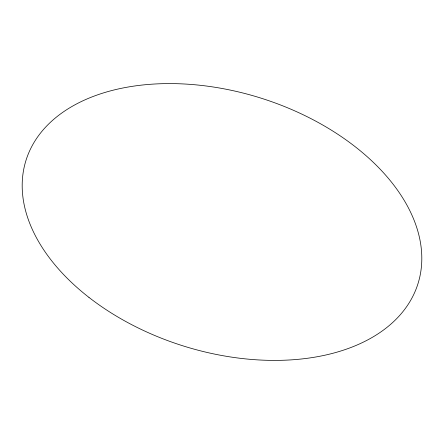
<?xml version="1.0" encoding="UTF-8"?>
<svg xmlns="http://www.w3.org/2000/svg" width="444" height="444" viewBox="0 0 444 444"><rect width="100%" height="100%" fill="white"/><g stroke="black" fill="none" stroke-linecap="round" stroke-linejoin="round"><path stroke-width="0.67" d="M88.961 297.402A205.467 129.859 17.5 0 0 417.621 284.815A205.467 129.859 17.5 0 0 159.418 83.783A205.467 129.859 17.5 0 0 88.961 297.402"/></g></svg>
